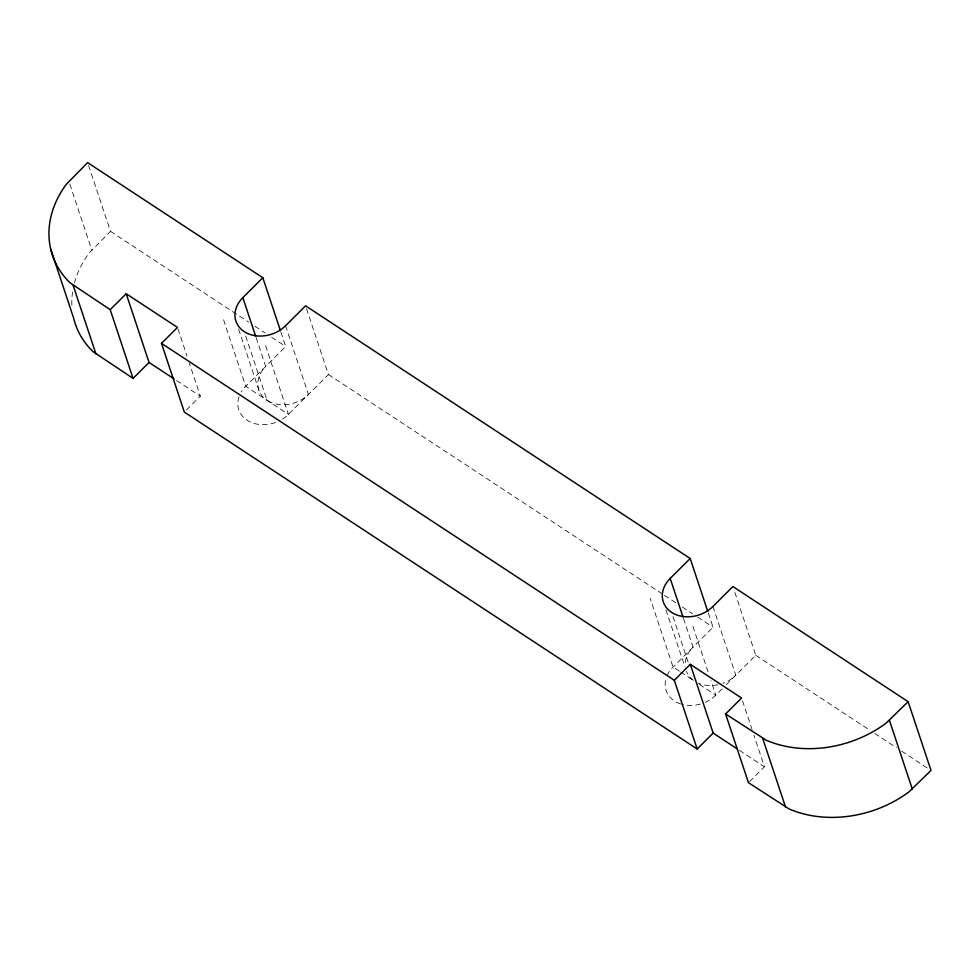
<?xml version="1.0" encoding="UTF-8"?>
<svg xmlns="http://www.w3.org/2000/svg" width="980" height="980" viewBox="0 0 980 980"><rect width="100%" height="100%" fill="white"/><g stroke="black" fill="none" stroke-linecap="round" stroke-linejoin="round"><path stroke-width="0.73" stroke-dasharray="4.9 3.68" d="M88.568 165.485L110.483 231.354L89.008 253.22A105.411 83.741 -18.4 0 0 74.407 283.024M186.482 409.971L200.349 396.165L189.385 363.225M280.929 332.147L285.695 346.467L245.711 386.304A29.817 23.692 -18.4 0 0 241.264 391.927M306.519 308.675L328.435 374.544L288.439 414.381A29.817 23.692 -18.4 0 1 282.534 419.048M708.283 612.917L713.048 627.237L673.064 667.062A29.817 23.692 -18.4 0 0 666.78 676.384M722.113 688.854L715.792 695.139A29.817 23.692 -18.4 0 1 705.343 702.244M726.315 684.653L755.788 655.302L734.351 590.866M749.529 781.636L764.461 766.764L753.975 735.27M110.483 231.354L248.602 322.102M254.996 326.303L265.225 333.029M271.619 337.23L285.695 346.467M328.435 374.544L663.215 594.493M664.489 595.326L675.992 602.884M682.386 607.086L692.603 613.799M697.711 617.155L713.048 627.237M755.788 655.302L869.615 730.088M874.723 733.444L896.467 747.74M901.588 751.096L928.44 768.736M679.348 671.19L673.064 667.062L650.193 598.327M680.598 672.023L693.179 680.279M699.463 684.408L715.792 695.139L711.039 680.818M176.584 380.546L200.349 396.165M739.435 750.337L764.461 766.764M712.926 606.485L735.796 675.22A29.817 23.692 -18.4 0 1 722.934 683.305M742.546 700.896L752.064 729.537M692.933 626.404L708.65 673.664M683.526 618.503L693.056 647.143A29.817 23.692 -18.4 0 0 685.179 665.346M672.99 616.665L688.242 662.48M665.947 609.842L684.995 667.123M285.572 325.728L308.431 394.462A29.817 23.692 -18.4 0 1 267.075 400.342L244.682 333.041M265.58 345.646L288.439 414.381L245.711 386.304L222.84 317.569M256.172 337.745L265.703 366.385A29.817 23.692 -18.4 0 0 267.075 400.342M238.581 329.072L259.063 390.652M177.956 328.863L187.008 356.071M69.862 184.118L91.765 249.986M700.467 704.02A29.817 23.692 -18.4 0 1 682.007 704.375M680.647 703.971A29.817 23.692 -18.4 0 1 665.922 678.907M717.936 684.738A29.817 23.692 -18.4 0 1 698.017 683.048M693.35 680.341A29.817 23.692 -18.4 0 1 686.429 671.41M71.871 305.135A105.411 83.741 -18.4 0 1 72.569 291.893M275.588 422.454A29.817 23.692 -18.4 0 1 245.466 419.085A29.817 23.692 -18.4 0 1 239.965 394.364"/><path stroke-width="1.47" d="M126.2 293.731L149.058 362.465L133.072 378.402L110.201 309.668L126.2 293.731L177.478 327.43L161.492 343.355L184.35 412.09L697.172 749.014L713.17 733.077L690.312 664.342L674.314 680.279L697.172 749.014M707.805 611.483L690.189 558.502L305.564 305.809L285.572 325.728A29.817 23.692 -18.4 0 1 244.204 331.608A29.817 23.692 -18.4 0 1 242.832 297.651L262.824 277.732L87.612 162.619L66.15 184.485A105.411 83.741 -18.4 0 0 70.131 282.877L110.201 309.668M690.312 664.342L741.591 698.03L725.592 713.967L748.463 782.702L789.084 808.941A105.411 83.741 -18.4 0 0 908.95 791.901L931 770.415L908.129 701.68L732.918 586.567L712.926 606.485A29.817 23.692 -18.4 0 1 671.57 612.365A29.817 23.692 -18.4 0 1 670.185 578.408L690.189 558.502M725.592 713.967L766.225 740.206A105.411 83.741 -18.4 0 0 886.079 723.167L908.129 701.68M161.492 343.355L674.314 680.279M149.058 362.465L174.085 378.905M713.17 733.077L736.936 748.696M50.764 249.3L73.623 318.035A105.411 83.741 -18.4 0 0 92.99 351.612L133.072 378.402M889.423 720.325L912.294 789.059M762.685 738.332L785.543 807.067M670.185 578.408L683.048 617.082M262.824 277.732L280.452 330.713M242.832 297.651L255.694 336.312M73.12 285.303L95.979 354.037"/></g></svg>
